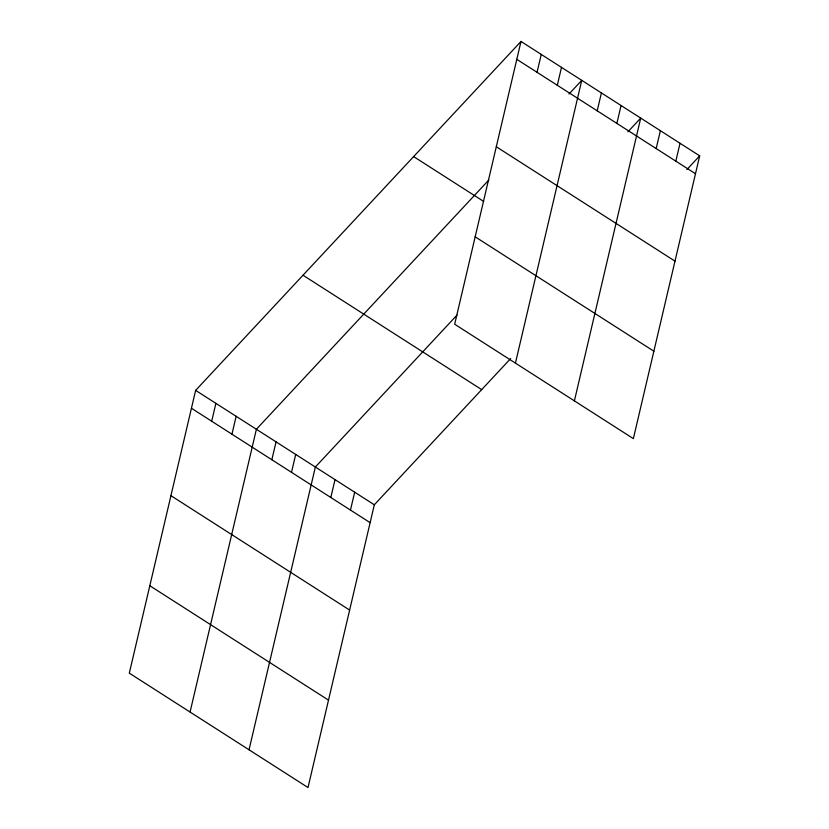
<?xml version="1.0" encoding="UTF-8"?>
<svg xmlns="http://www.w3.org/2000/svg" width="829" height="829" viewBox="0 0 829 829"><rect width="100%" height="100%" fill="white"/><g stroke="black" fill="none" stroke-linecap="round" stroke-linejoin="round"><path stroke-width="1.24" d="M520.995 41.45L454.675 324.222L633.366 438.624L699.686 155.852L520.995 41.45L195.634 390.376L129.314 673.148L308.005 787.55L374.325 504.778L510.664 358.553M211.696 421.225L215.892 403.34M231.944 434.199L236.141 416.303M190.069 712.049L256.389 429.267L488.872 179.955M271.85 459.743L276.047 441.857M291.507 472.323L295.704 454.437M249.032 749.799L315.362 467.017L456.966 315.155M330.823 497.493L335.02 479.608M350.47 510.073L354.667 492.188M537.057 72.299L541.254 54.413M557.306 85.273L561.502 67.377M515.431 363.123L581.751 80.34L568.974 94.05M597.212 110.817L601.408 92.931M616.869 123.397L621.066 105.511M574.393 400.873L640.724 118.091L627.936 131.801M656.185 148.567L660.371 130.681M675.832 161.147L680.029 143.262M686.909 169.551L699.686 155.852M516.799 59.336L695.49 173.738M496.302 146.754L674.993 261.145M413.63 156.598L483.69 201.447M475.172 236.814L653.863 351.206M303.01 275.228L481.69 389.63M195.634 390.376L374.325 504.778M191.437 408.262L370.128 522.664M170.94 495.68L349.631 610.071M149.811 585.74L328.502 700.132"/></g></svg>
